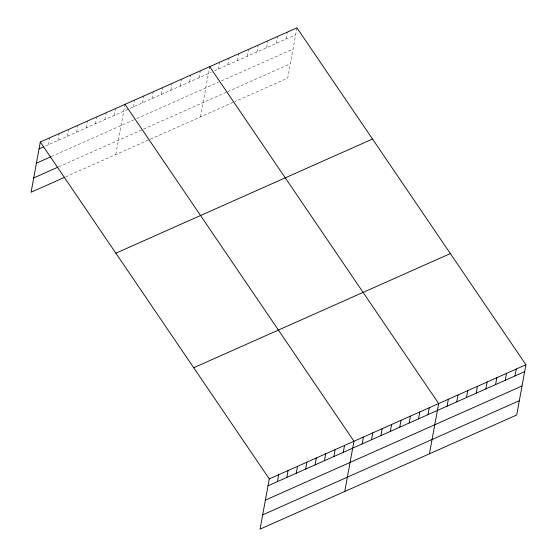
<?xml version="1.0" encoding="UTF-8"?>
<svg xmlns="http://www.w3.org/2000/svg" width="557" height="557" viewBox="0 0 557 557"><rect width="100%" height="100%" fill="white"/><g stroke="black" fill="none" stroke-linecap="round" stroke-linejoin="round"><path stroke-width="0.42" stroke-dasharray="2.79 2.09" d="M48.445 144.716L49.712 137.816M57.851 140.531L59.119 133.631M67.265 136.347L68.532 129.447M76.678 132.155L77.938 125.262M86.084 127.971L87.352 121.078M95.498 123.786L96.765 116.886M104.904 119.602L106.171 112.702M114.317 115.417L115.584 108.518M115.772 154.574L124.852 105.099M133.137 107.041L134.404 100.149M142.55 102.857L143.817 95.964M151.957 98.673L153.224 91.773M161.37 94.488L162.637 87.588M170.783 90.304L172.043 83.404M180.19 86.119L181.457 79.219M189.603 81.928L190.87 75.035M199.009 77.743L200.276 70.85M200.464 116.9L209.69 66.659M218.121 69.249L219.381 62.349M227.813 64.932L229.08 58.039M237.512 60.622L238.772 53.723M247.204 56.306L248.471 49.413M256.902 51.996L258.17 45.103M266.594 47.686L267.861 40.786M276.293 43.369L277.56 36.477M285.985 39.06L287.252 32.16M296.951 27.85L287.725 78.091L234.775 101.646M45.305 146.108L211.402 72.229M214.389 70.906L295.683 34.75M51.307 156.58L136.005 118.906M136.785 118.557L218.476 82.22M221.456 80.897L293.059 49.051M58.798 166.78L142.71 129.454M143.49 129.106L226.957 91.982M227.702 91.654L290.35 63.79M65.587 176.896L149.492 139.577M150.279 139.229L234.031 101.973"/><path stroke-width="0.84" d="M40.299 142.007L269.275 478.909L260.049 529.15L516.701 414.993L525.919 364.758L296.951 27.85L40.299 142.007L31.081 192.242L64.8 177.244M277.414 481.624L278.681 474.724M286.827 477.433L288.094 470.54M296.24 473.248L297.501 466.355M305.647 469.064L306.914 462.164M315.06 464.879L316.327 457.979M324.466 460.695L325.734 453.795M333.88 456.51L335.147 449.61M343.293 452.319L344.553 445.426M344.748 491.476L353.967 441.241L124.991 104.333M362.113 443.95L363.38 437.05M371.519 439.765L372.786 432.866M380.932 435.581L382.199 428.681M390.346 431.397L391.606 424.497M399.752 427.205L401.019 420.312M409.165 423.021L410.432 416.128M418.572 418.836L419.839 411.936M427.985 414.652L429.252 407.752M429.44 453.809L438.658 403.567L209.69 66.659M447.09 406.15L448.357 399.258M456.789 401.841L458.049 394.941M466.481 397.531L467.748 390.631M476.179 393.214L477.446 386.321M485.871 388.904L487.138 382.005M495.57 384.588L496.837 377.695M505.262 380.278L506.529 373.378M514.96 375.968L516.228 369.068M39.032 148.9L43.738 146.804M36.407 163.201L50.527 156.928M33.705 177.941L58.012 167.128M115.863 253.184L372.508 139.027M193.711 367.731L450.362 253.574M269.275 478.909L525.919 364.758M268.008 485.808L524.652 371.651M265.383 500.109L522.027 385.959M262.674 514.849L519.326 400.692"/></g></svg>
